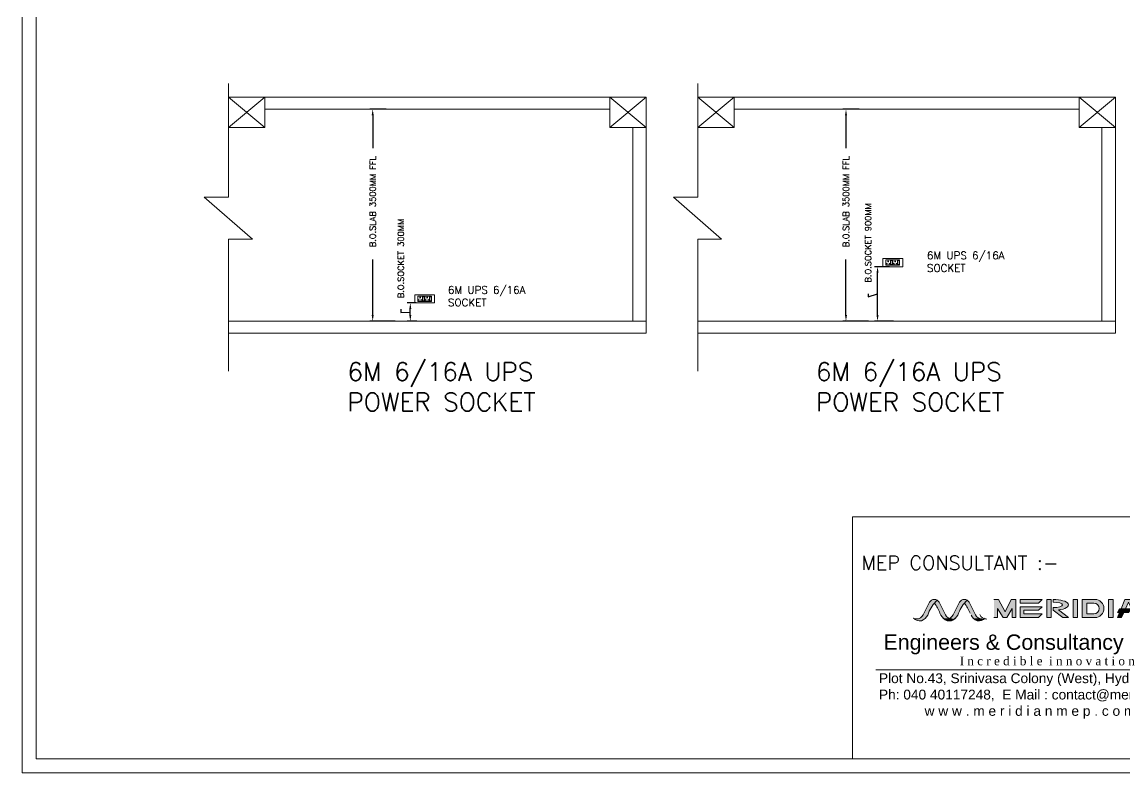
# Model space of a CAD drawing. Extents: x 3505867 to 4040009, y -660366 to -590408.
# Drawn here: x 3605907 to 3624138, y -660366 to -647961 of the extents above; entities that cross this region are included whole.
import ezdxf

# ---------------------------------------------------------------- set-up
doc = ezdxf.new("R2010")
doc.units = 0
doc.header["$LTSCALE"] = 6
doc.header["$MEASUREMENT"] = 0
doc.linetypes.add('Hidden 2mm', pattern=[3, 2, -0.9999999999999999])
doc.layers.get('0').update_dxf_attribs({"linetype": 'CONTINUOUS', "lineweight": 0})
doc.layers.get('Defpoints').update_dxf_attribs({"linetype": 'CONTINUOUS', "lineweight": 0})
for name, color, linetype, lineweight in [('AHU-N Ducting', 30, 'CONTINUOUS', 0), ('DIM', 7, 'CONTINUOUS', 0), ('ELE. 2N0S OF 6-16 UPS SOCKETS', 191, 'CONTINUOUS', 0), ('FURNITURE WALL', 8, 'CONTINUOUS', 0), ('MEP_HVAC_RA_DUCT', 1, 'CONTINUOUS', 0), ('TEXT', 5, 'CONTINUOUS', 0)]:
    doc.layers.add(name, color=color, linetype=linetype, lineweight=lineweight)
doc.styles.add('ARIAL', font='arial.ttf')
doc.styles.add('Century', font='GOTHIC.TTF')
doc.styles.add('IRFAN', font='romans.shx')
doc.styles.get("Standard").update_dxf_attribs({"font": 'SIMPLEX'})
doc.dimstyles.new('AR-BRICK WORK', dxfattribs={"dimscale": 100, "dimtxt": 1, "dimasz": 1, "dimexe": 0.5, "dimexo": 0, "dimgap": 0.25, "dimtad": 0, "dimdec": 0, "dimzin": 1, "dimdsep": 46, "dimtxsty": 'Century', "dimblk": 'OBLIQUE', "dimcen": 0, "dimdle": 1, "dimclrd": 8, "dimclre": 8, "dimclrt": 4, "dimadec": 0, "dimazin": 0, "dimtfac": 1, "dimtdec": 0, "dimtofl": 0, "dimtmove": 1, "dimatfit": 3, "dimldrblk": 'ARCHTICK', "dimfxl": 1, "dimtolj": 1, "dimtzin": 1, "dimarcsym": 2})

# ---------------------------------------------------------------- blocks, each defined once
blk = doc.blocks.new('5Y3AQY')
at = {"layer": 'ELE. 2N0S OF 6-16 UPS SOCKETS', "color": 72, "lineweight": 0}
for p, q in [((-311.5148131554015, -26.47821136575658), (-277.706117503345, -26.47821136575658)), ((-311.5148131554015, -123.5216896266211), (-311.5148131554015, -26.47821136575658)), ((-311.5148131554015, -123.5216896266211), (-311.5148131554015, -26.47821136575658)), ((-311.5148131554015, -123.5216896266211), (-277.706117503345, -123.5216896266211)), ((-277.706117503345, -123.5216896266211), (-311.5148131554015, -123.5216896266211)), ((-308.6974218511023, -37.04342875699513), (-280.5235088076442, -37.04342875699513)), ((-308.6974218511023, -112.9564722352661), (-308.6974218511023, -37.04342875699513)), ((-308.6974218511023, -40.42429832229391), (-280.5235088076442, -40.42429832229391)), ((-280.5235088076442, -112.9564722352661), (-308.6974218511023, -112.9564722352661)), ((-280.5235088076442, -37.04342875699513), (-280.5235088076442, -112.9564722352661)), ((-277.706117503345, -26.47821136575658), (-277.706117503345, -123.5216896266211)), ((-272.0713348947465, -26.47821136575658), (-272.0713348947465, -123.5216896266211)), ((-187.0565235340036, -26.47821136575658), (-272.0713348947465, -26.47821136575658)), ((-272.0713348947465, -123.5216896266211), (-187.0565235340036, -123.5216896266211)), ((-187.0565235340036, -123.5216896266211), (-187.0565235340036, -26.47821136575658)), ((-181.4217409249395, -26.47821136575658), (-147.613045272883, -26.47821136575658)), ((-181.4217409249395, -123.5216896266211), (-181.4217409249395, -26.47821136575658)), ((-181.4217409249395, -123.5216896266211), (-181.4217409249395, -26.47821136575658)), ((-181.4217409249395, -123.5216896266211), (-147.613045272883, -123.5216896266211)), ((-147.613045272883, -123.5216896266211), (-181.4217409249395, -123.5216896266211)), ((-178.6043496206403, -37.04342875699513), (-150.4304365771823, -37.04342875699513)), ((-178.6043496206403, -112.9564722352661), (-178.6043496206403, -37.04342875699513)), ((-178.6043496206403, -40.42429832229391), (-150.4304365771823, -40.42429832229391)), ((-150.4304365771823, -112.9564722352661), (-178.6043496206403, -112.9564722352661)), ((-150.4304365771823, -37.04342875699513), (-150.4304365771823, -112.9564722352661)), ((-147.613045272883, -26.47821136575658), (-147.613045272883, -123.5216896266211)), ((-56.963451303076, -26.47821136575658), (-141.9782626642846, -26.47821136575658)), ((-141.9782626642846, -26.47821136575658), (-141.9782626642846, -123.5216896266211)), ((-141.9782626642846, -123.5216896266211), (-56.963451303076, -123.5216896266211)), ((-56.963451303076, -123.5216896266211), (-56.963451303076, -26.47821136575658))]:
    blk.add_line(p, q, dxfattribs=at)
blk.add_lwpolyline([(-368.4782626642846, 4.950386937707663e-05), (-1.794658601284027e-06, 4.950386937707663e-05), (-1.794658601284027e-06, -149.999950496247), (-368.4782626642846, -149.999950496247)], close=True, dxfattribs=at)
for centre, radius, start, end in [((-253.7910333280452, -56.05690794810653), 5.702069884257259, 87.48996629468185, 354.7310871131253), ((-249.2964395391755, -52.13456946169026), 4.600757324913441, 284.9048633383454, 157.3161900691182), ((-229.5639292141423, -98.95577360759489), 6.616767067352899, 127.1583653105455, 52.84163468945445), ((-229.5639292141423, -92.33763240673579), 4.216839631111756, 341.4031195226902, 198.5968804773098), ((-209.8314188895747, -52.13456946169026), 4.600757324913441, 22.68380993088185, 255.0951366616546), ((-205.3368251002394, -56.05690794810653), 5.702069884257259, 185.2689128868746, 92.51003370531816), ((-123.6979610975832, -56.05690794810653), 5.702069884257259, 87.48996629468185, 354.7310871131253), ((-119.2033673087135, -52.13456946169026), 4.600757324913441, 284.9048633383454, 157.3161900691182), ((-99.47085698368028, -98.95577360759489), 6.616767067352899, 127.1583653105455, 52.84163468945445), ((-99.47085698368028, -92.33763240673579), 4.216839631111756, 341.4031195226902, 198.5968804773098), ((-79.73834665864706, -52.13456946169026), 4.600757324913441, 22.68380993088185, 255.0951366616546), ((-75.24375286977738, -56.05690794810653), 5.702069884257259, 185.2689128868746, 92.51003370531816)]:
    blk.add_arc(centre, radius, start, end, dxfattribs=at)
blk = doc.blocks.new('*D225')
at = {"layer": 'Defpoints', "color": 0, "linetype": 'ByBlock', "transparency": 16777216}
for p in [(3620048.083505576, -652002.4335506699), (3620243.026116484, -652002.4335506699), (3620314.041397918, -652902.5407879247)]:
    blk.add_point(p, dxfattribs=at)
at = {"layer": 'DIM', "color": 8, "lineweight": -2, "ltscale": 10, "transparency": 16777216}
for p, q in [((3620243.026116484, -652002.4335506699), (3619998.083505576, -652002.4335506699)), ((3620048.083505576, -652802.5407879247), (3620048.083505576, -652102.4335506699)), ((3619891.564734675, -652450.1968048596), (3619891.564734675, -652500.1968048596)), ((3619891.564734675, -652500.1968048596), (3620048.083505576, -652452.4871692973)), ((3620314.041397918, -652902.5407879247), (3619998.083505576, -652902.5407879247))]:
    blk.add_line(p, q, dxfattribs=at)
at = {"layer": 'DIM', "color": 8, "linetype": 'ByBlock', "transparency": 16777216}
for points in [[(3620064.750172242, -652102.4335506699), (3620031.416838909, -652102.4335506699), (3620048.083505576, -652002.4335506699)], [(3620031.416838909, -652802.5407879247), (3620064.750172242, -652802.5407879247), (3620048.083505576, -652902.5407879247)]]:
    blk.add_solid(points, dxfattribs=at)
at = {"layer": 'DIM', "color": 7, "linetype": 'ByBlock', "lineweight": 50, "transparency": 16777216, "insert": (3619891.564734675, -651644.2444239071), "char_height": 100, "attachment_point": 5, "rotation": 90}
blk.add_mtext('\\A1;\\A1;{\\Fromans.shx|c228; B.O.SOCKET 900MM }', dxfattribs=at)
blk = doc.blocks.new('_ArchTick')
at = {"color": 0, "linetype": 'ByBlock', "const_width": 0.15}
blk.add_lwpolyline([(-0.5, -0.5), (0.5, 0.5)], dxfattribs=at)
blk = doc.blocks.new('*D226')
at = {"layer": 'Defpoints', "color": 0, "linetype": 'ByBlock', "transparency": 16777216}
for p in [(3619526.463512082, -649402.5407879247), (3619746.374905442, -649402.5407879247), (3619899.922961853, -652902.5407879247)]:
    blk.add_point(p, dxfattribs=at)
at = {"layer": 'DIM', "color": 8, "lineweight": -2, "ltscale": 10, "transparency": 16777216}
for p, q in [((3619746.374905442, -649402.5407879247), (3619476.463512082, -649402.5407879247)), ((3619526.463512082, -649502.5407879247), (3619526.463512082, -650042.483146972)), ((3619526.463512082, -652802.5407879247), (3619526.463512082, -651882.9593374478)), ((3619899.922961853, -652902.5407879247), (3619476.463512082, -652902.5407879247))]:
    blk.add_line(p, q, dxfattribs=at)
at = {"layer": 'DIM', "color": 8, "linetype": 'ByBlock', "transparency": 16777216}
for points in [[(3619543.130178748, -649502.5407879247), (3619509.796845415, -649502.5407879247), (3619526.463512082, -649402.5407879247)], [(3619509.796845415, -652802.5407879247), (3619543.130178748, -652802.5407879247), (3619526.463512082, -652902.5407879247)]]:
    blk.add_solid(points, dxfattribs=at)
at = {"layer": 'DIM', "color": 7, "linetype": 'ByBlock', "lineweight": 50, "transparency": 16777216, "insert": (3619526.463512082, -650962.7212422098), "char_height": 100, "attachment_point": 5, "rotation": 90}
blk.add_mtext('\\A1;\\A1; B.O.SLAB 3500MM FFL', dxfattribs=at)
blk = doc.blocks.new('6MODULE-UPS')
at = {"layer": 'ELE. 2N0S OF 6-16 UPS SOCKETS', "color": 223, "lineweight": 0}
for p, q in [((-5.704992610775079, 91.87557897313167), (-5.704992610775079, 19.69455388761514)), ((-5.704992610775079, 91.87557897313167), (-5.704992610775079, 19.69455388761514)), ((19.44194516093698, 91.87557897313167), (-5.704992610775079, 91.87557897313167)), ((-5.704992610775079, 91.87557897313167), (19.44194516093698, 91.87557897313167)), ((-5.704992610775079, 19.69455388761514), (19.44194516093698, 19.69455388761514)), ((-3.609414463126527, 84.01716091947607), (-3.609414463126527, 27.55297194127075)), ((17.34636701335901, 84.01716091947607), (-3.609414463126527, 84.01716091947607)), ((-3.609414463126527, 30.06766571844901), (17.34636701335901, 30.06766571844901)), ((-3.609414463126527, 27.55297194127075), (17.34636701335901, 27.55297194127075)), ((17.34636701335901, 27.55297194127075), (17.34636701335901, 84.01716091947607)), ((19.44194516093698, 19.69455388761514), (19.44194516093698, 91.87557897313167)), ((23.63310145623409, 91.87557897313167), (86.86719344731458, 91.87557897313167)), ((23.63310145623409, 19.69455388761514), (23.63310145623409, 91.87557897313167)), ((86.86719344731458, 19.69455388761514), (23.63310145623409, 19.69455388761514)), ((86.86719344731458, 91.87557897313167), (86.86719344731458, 19.69455388761514)), ((91.05834974261168, 91.87557897313167), (91.05834974261168, 19.69455388761514)), ((91.05834974261168, 91.87557897313167), (91.05834974261168, 19.69455388761514)), ((116.2052875143237, 91.87557897313167), (91.05834974261168, 91.87557897313167)), ((91.05834974261168, 91.87557897313167), (116.2052875143237, 91.87557897313167)), ((91.05834974261168, 19.69455388761514), (116.2052875143237, 19.69455388761514)), ((93.15392789026023, 84.01716091947607), (93.15392789026023, 27.55297194127075)), ((114.1097093667458, 84.01716091947607), (93.15392789026023, 84.01716091947607)), ((93.15392789026023, 30.06766571844901), (114.1097093667458, 30.06766571844901)), ((93.15392789026023, 27.55297194127075), (114.1097093667458, 27.55297194127075)), ((114.1097093667458, 27.55297194127075), (114.1097093667458, 84.01716091947607)), ((116.2052875143237, 19.69455388761514), (116.2052875143237, 91.87557897313167)), ((120.3964438096208, 19.69455388761514), (120.3964438096208, 91.87557897313167)), ((120.3964438096208, 91.87557897313167), (183.6305358008073, 91.87557897313167)), ((183.6305358008073, 19.69455388761514), (120.3964438096208, 19.69455388761514)), ((183.6305358008073, 91.87557897313167), (183.6305358008073, 19.69455388761514))]:
    blk.add_line(p, q, dxfattribs=at)
blk.add_lwpolyline([(-48.07445681007374, 0), (225.9999999999999, 0), (225.9999999999999, 111.570132860738), (-48.07445681007374, 111.570132860738)], close=True, dxfattribs=at)
for centre, radius, start, end in [((37.23000595312307, 41.69521460455314), 4.241204630450178, 5.268912887042561, 272.5100337051888), ((40.57308879435281, 38.77777576422159), 3.422047373335929, 202.6838099297566, 75.09513666306366), ((55.25014745180962, 73.60342887925914), 4.921557205418713, 307.1583653110259, 232.8416346889742), ((55.25014745180962, 68.68084959206003), 3.136489052635769, 161.4031195229886, 18.59688047701136), ((69.92720610912527, 38.77777576422159), 3.422047373335929, 104.9048633369364, 337.3161900702435), ((73.27028895053148, 41.69521460455314), 4.241204630450178, 267.4899662948114, 174.7310871129575), ((133.9933483065098, 41.69521460455314), 4.241204630450178, 5.268912887042561, 272.5100337051888), ((137.3364311477396, 38.77777576422159), 3.422047373335929, 202.6838099297566, 75.09513666306366), ((152.0134898051964, 73.60342887925914), 4.921557205418713, 307.1583653110257, 232.8416346889744), ((152.0134898051964, 68.68084959206003), 3.136489052635769, 161.4031195229886, 18.59688047701126), ((166.6905484626885, 38.77777576422159), 3.422047373335929, 104.9048633369359, 337.3161900702436), ((170.0336313039182, 41.69521460455314), 4.241204630450178, 267.4899662948116, 174.7310871129575)]:
    blk.add_arc(centre, radius, start, end, dxfattribs=at)
blk = doc.blocks.new('*D229')
at = {"layer": 'Defpoints', "color": 0, "linetype": 'ByBlock', "transparency": 16777216}
for p in [(3612324.463803515, -652602.0175882659), (3612422.492831767, -652602.0175882659), (3612432.442749687, -652902.1248697442)]:
    blk.add_point(p, dxfattribs=at)
at = {"layer": 'DIM', "color": 8, "lineweight": -2, "ltscale": 10, "transparency": 16777216}
for p, q in [((3612422.492831767, -652602.0175882659), (3612274.463803515, -652602.0175882659)), ((3612167.945032615, -652707.2132239132), (3612167.945032615, -652757.2132239132)), ((3612167.945032615, -652757.2132239132), (3612324.463803515, -652752.071229005)), ((3612324.463803515, -652802.1248697442), (3612324.463803515, -652702.0175882659)), ((3612432.442749687, -652902.1248697442), (3612274.463803515, -652902.1248697442))]:
    blk.add_line(p, q, dxfattribs=at)
at = {"layer": 'DIM', "color": 8, "linetype": 'ByBlock', "transparency": 16777216}
for points in [[(3612341.130470182, -652702.0175882659), (3612307.797136849, -652702.0175882659), (3612324.463803515, -652602.0175882659)], [(3612307.797136849, -652802.1248697442), (3612341.130470182, -652802.1248697442), (3612324.463803515, -652902.1248697442)]]:
    blk.add_solid(points, dxfattribs=at)
at = {"layer": 'DIM', "color": 7, "linetype": 'ByBlock', "lineweight": 50, "transparency": 16777216, "insert": (3612167.945032615, -651901.2608429608), "char_height": 100, "attachment_point": 5, "rotation": 90}
blk.add_mtext('\\A1;\\A1;{\\Fromans.shx|c228; B.O.SOCKET 300MM }', dxfattribs=at)
blk = doc.blocks.new('*D230')
at = {"layer": 'Defpoints', "color": 0, "linetype": 'ByBlock', "transparency": 16777216}
for p in [(3611702.90259131, -649402.1248697442), (3611922.813984671, -649402.1248697442), (3612076.362041082, -652902.1248697442)]:
    blk.add_point(p, dxfattribs=at)
at = {"layer": 'DIM', "color": 8, "lineweight": -2, "ltscale": 10, "transparency": 16777216}
for p, q in [((3611922.813984671, -649402.1248697442), (3611652.90259131, -649402.1248697442)), ((3611702.90259131, -649502.1248697442), (3611702.90259131, -650042.0672287913)), ((3611702.90259131, -652802.1248697442), (3611702.90259131, -651882.543419267)), ((3612076.362041082, -652902.1248697442), (3611652.90259131, -652902.1248697442))]:
    blk.add_line(p, q, dxfattribs=at)
at = {"layer": 'DIM', "color": 8, "linetype": 'ByBlock', "transparency": 16777216}
for points in [[(3611719.569257977, -649502.1248697442), (3611686.235924644, -649502.1248697442), (3611702.90259131, -649402.1248697442)], [(3611686.235924644, -652802.1248697442), (3611719.569257977, -652802.1248697442), (3611702.90259131, -652902.1248697442)]]:
    blk.add_solid(points, dxfattribs=at)
at = {"layer": 'DIM', "color": 7, "linetype": 'ByBlock', "lineweight": 50, "transparency": 16777216, "insert": (3611702.90259131, -650962.3053240293), "char_height": 100, "attachment_point": 5, "rotation": 90}
blk.add_mtext('\\A1;\\A1; B.O.SLAB 3500MM FFL', dxfattribs=at)
blk = doc.blocks.new('MECS')
at = {"layer": 'AHU-N Ducting', "lineweight": 0}
for color, points in [(160, [(0.5134121462452396, 0.9090535810691411, -0.255341921221145), (0.5145768996701445, 0.912287291370199, -0.0468472647748238), (0.5216573496010881, 0.9294547023055619, -0.02665404777678521), (0.5336342063745126, 0.9523017867876555, -0.06718534236502927), (0.5556565003610188, 0.9834757225398514, -0.02764109542235114), (0.5738745622465666, 1.003062886091293), (0.5766256133007953, 1.006020680794153, 0.1721363590096937), (0.5505140324168423, 1.011612092831704, 0.2473140975325933), (0.5199152673609156, 0.990002997602848), (0.4721895616269332, 0.8959762340672447, -0.01800133279279188), (0.4702329186293511, 0.8924425501871536, -0.03191826124391834), (0.4661593275680615, 0.8865579408482758, -0.10706332640321), (0.4578792062891825, 0.878103115775042, -0.06872213656596317), (0.4448145115283366, 0.8700396566532579, -0.1100815216467871), (0.4328884929311516, 0.8662964673627914, -0.04816773781383378), (0.4221518354338086, 0.8652597410154012, -0.2553419212163173), (0.4220358712937212, 0.8652596211915509, -0.1055217205861158), (0.4103804133107057, 0.8664834367568037, -0.05287384099968509), (0.3991274403419439, 0.8701487347559893, 0.05054860804395004), (0.4093426809361326, 0.8618595423592463, 0.158790178535047), (0.4483361824497781, 0.8512470793146013, 0.02557253404730241), (0.4549705379184891, 0.8519151542827459, 0.05690113489079723), (0.4703863626932994, 0.8580222609840502, 0.07612807459237678), (0.4928284065502248, 0.8754018488679505, 0.05635508372328296), (0.5070302214118503, 0.8948318576810209)]), (150, [(0.5738745622465666, 1.003062886091293), (0.5556565003610187, 0.9834757225398514, -0.08871706839118897), (0.5985678696283647, 0.909053581069051), (0.606061486380822, 0.89483185768066, 0.0908047400681244), (0.6258840872999482, 0.8691652436534564, 0.09462166198595127), (0.6465687088664405, 0.8652597410154012, 0.09762620718751959), (0.6678649370783271, 0.8694578930597028, -0.1798615287096714), (0.6391234390957357, 0.8959762340672447), (0.5913977333575124, 0.9900029976114196, 0.1368225701357831), (0.5768519750966852, 1.005880687949675, 0.004232813224522215)]), (160, [(0.7385117872205167, 0.909053581069051, -0.2553419212210821), (0.7396765406437975, 0.912287291370199, -0.0468472648161624), (0.7467569905745608, 0.9294547023055619, -0.02665404768152423), (0.7587338473479852, 0.9523017867876555, -0.0671853423456069), (0.7807561413347619, 0.9834757225398514, -0.02764109536567236), (0.7989742032197685, 1.003062886091293), (0.8017252542742679, 1.006020680794153, 0.1721363590409371), (0.7756136733902246, 1.011612092831704, 0.2473140974765815), (0.745014908334659, 0.990002997602848), (0.6972892026003155, 0.8959762340672447, -0.01800133322273754), (0.6953325596030944, 0.8924425501871536, -0.03191826041983521), (0.6912589685412633, 0.8865579408482758, -0.1070633264490691), (0.6829788472626551, 0.878103115775042, -0.06872213649297712), (0.6699141525020799, 0.8700396566532579, -0.1100815216296455), (0.6579881339048046, 0.8662964673627914, -0.04816773779806655), (0.6472514764075519, 0.8652597410154012, -0.255341921221943), (0.6471355122674645, 0.8652596211915509, -0.1055217205828826), (0.6354800542840878, 0.8664834367568037, -0.05287384108009963), (0.6242270813156874, 0.8701487347559893, 0.05054860803605635), (0.6344423219093345, 0.8618595423592463, 0.1587901785338139), (0.6734358234232507, 0.8512470793146013, 0.02557253404856175), (0.6800701788916007, 0.8519151542827459, 0.05690113471568389), (0.6954860036670426, 0.8580222609840502, 0.07612807450990046), (0.717928047523968, 0.8754018488679504, 0.05635508364208738), (0.7321298623846912, 0.8948318576810209)]), (150, [(0.7989742032197685, 1.003062886091293), (0.7807561413347619, 0.9834757225398514, -0.08282162458354263), (0.824217065318585, 0.9090771159288699), (0.8311611273545652, 0.89483185768066, 0.09080474013753037), (0.8509837282734207, 0.8691652436534564, 0.09462166197701749), (0.8716683498401837, 0.8652597410154012, 0.09762620721909913), (0.892964578051529, 0.8694578930597028, -0.1798615287170609), (0.8642230800689376, 0.8959762340672447), (0.8164973743309851, 0.9900029976114196, 0.1368225702393716), (0.8019516160670902, 1.005880687950846, 0.00423281322532398)]), (1, [(1.030236444528139, 0.9438043992806316), (1.071119814834754, 0.8756654487700585), (1.098384609470751, 0.8756654487700585), (1.139267979777095, 0.9438043992806316), (1.139267979777095, 0.8756654487700585), (1.166523559981414, 0.8756654487700585), (1.166523559981414, 1.011943349791295), (1.132454084726353, 1.011943349791295), (1.085966086906956, 0.9199812081284943), (1.037050339579422, 1.011943349791295), (1.002980864324091, 1.011943349791295), (1.002980864324091, 0.8756654487700585), (1.030236444528139, 0.8756654487700585)]), (251, [(1.200593035236746, 1.011943349791295), (1.200593035236746, 0.9846877695869755), (1.336870936257982, 0.9846877695869755), (1.364126516462392, 1.011943349791295)]), (251, [(1.398195991717182, 0.8756654487700585), (1.432265466973055, 0.8756654487700585), (1.432265466973055, 1.011943349791295), (1.398195991717182, 1.011943349791295)]), (251, [(1.629868423453673, 1.011943349791295), (1.59579894819807, 1.011943349791295), (1.59579894819807, 0.8756654487700585), (1.629868423453673, 0.8756654487700585)]), (251, [(1.895610330445043, 1.011943349791295), (1.861540855189982, 1.011943349791295), (1.861540855189982, 0.8756654487700585), (1.895610330445043, 0.8756654487700585)]), (251, [(2.011446546313153, 0.99036134481426), (2.063858128663246, 0.8756654487700585), (2.093213286926021, 0.8756654487700585), (2.038702126517292, 1.011943349791295), (1.984190966108743, 1.011943349791295), (1.955601567173546, 0.9404698524534832), (1.988648066588688, 0.9404698524534832)]), (251, [(2.161352237436324, 0.9589543396937112), (2.243118978049192, 0.8756654487700585), (2.290816243406638, 0.8756654487700585), (2.290816243406638, 1.011943349791295), (2.256746768151036, 1.011943349791295), (2.256746768151036, 0.9240548263224531), (2.168166132487245, 1.011943349791295), (2.127282762180992, 1.011943349791295), (2.127282762180992, 0.8756654487700585), (2.161352237436324, 0.8756654487700585)]), (251, [(1.200593035236746, 0.9574321893827462), (1.200593035236746, 0.8756654487700585), (1.336870936257982, 0.8756654487700585), (1.364126516462392, 0.9029210289742877), (1.227848615441156, 0.9029210289742877), (1.227848615441156, 0.930176609178517), (1.336870936257982, 0.930176609178517), (1.364126516462392, 0.9574321893827462)]), (251, [(2.011446546313153, 0.9132142722493442), (2.027431130986065, 0.9404698524534832), (1.94330759580249, 0.9404698524534832), (1.929679805700646, 0.9132142722493442)]), (251, [(1.976193322036766, 0.9132142722493442), (1.944699335091728, 0.9132142722493442), (1.929679805700646, 0.8756654487700585), (1.95903496396306, 0.8756654487699682)]), (160, [(0.6891611652876872, 0.8652597410154012, -0.0976262072296882), (0.6678649370783271, 0.869457893059793, -0.09762620719819004), (0.6465687088664405, 0.8652597410154012, -0.09462166198179703), (0.6258840872999482, 0.8691652436534564, 0.08724935658191231), (0.6523345167657667, 0.8526558393570214, 0.2544598487685659), (0.7121855603806347, 0.8701487347559893, -0.1060441435256532)]), (150, [(0.9142608062611598, 0.8652597410154012, -0.09762620721833866), (0.892964578051529, 0.8694578930597028, -0.09762620723901456), (0.8716683498401837, 0.8652597410154012, -0.0946216619631427), (0.85098372827315, 0.8691652436534564, 0.08724935651290638), (0.8774341577386077, 0.8526558393570214, 0.2544598487684722), (0.9372852013538366, 0.8701487347559893, -0.1060441435228971)])]:
    blk.add_hatch(color=color, dxfattribs=at).paths.add_polyline_path(points)
h = blk.add_hatch(color=251, dxfattribs=at)
edge = h.paths.add_edge_path()
edge.add_ellipse((1.445893257074899, 0.9710599794848609), major_axis=(-0.1158362158680351, 0), ratio=0.3529411764705883, start_angle=110.1798157566864, end_angle=270)
edge.add_line((1.445893257074899, 1.011943349791295), (1.445893257074899, 0.9915016646380779))
edge.add_ellipse((1.445893257074899, 0.9710599794848609), major_axis=(-0.07012065025681041, 0), ratio=0.2915216142222994, start_angle=90, end_angle=270, ccw=False)
edge.add_line((1.445893257074899, 0.9506182943317341), (1.445893257074899, 0.930176609178517))
edge.add_line((1.445893257074899, 0.930176609178517), (1.518865497210324, 0.8756654487699682))
edge.add_line((1.518865497210324, 0.8756654487700585), (1.561729472942829, 0.8756654487700585))
edge.add_line((1.561729472943099, 0.8756654487700585), (1.485852994268342, 0.9326862509446157))
h = blk.add_hatch(color=251, dxfattribs=at)
h.paths.add_polyline_path([(1.663937898709004, 0.8756654487700585), (1.759332429423987, 0.8756654487700586, 1.000000000016551), (1.759332429423987, 1.011943349791295), (1.663937898709004, 1.011943349791295)])
h.paths.add_polyline_path([(1.698007373964065, 0.9846877695869755), (1.751107687934599, 0.9846877695869753, -0.9999999999691073), (1.751107687934599, 0.9029210289742877), (1.698007373964065, 0.9029210289742877)], flags=16)
at = {"layer": 'AHU-N Ducting', "color": 1, "lineweight": 0}
for p, q in [((1.002980864324091, 1.011943349791205, -0.004746985392664118), (1.037050339579422, 1.011943349791205, -0.004746985392664118)), ((1.037050339579422, 1.011943349791205, -0.004746985392664118), (1.085966086906956, 0.919981208128404, -0.004746985392664118)), ((1.132454084726353, 1.011943349791205, -0.004746985392664118), (1.085966086906956, 0.919981208128404, -0.004746985392664118)), ((1.166523559981414, 1.011943349791205, -0.004746985392664118), (1.132454084726353, 1.011943349791205, -0.004746985392664118)), ((1.134267582426063, 1.011943349791205, -0.004746985392664118), (1.161523162629841, 1.011943349791205, -0.004746985392664118)), ((1.166523559981414, 0.8756654487700585, -0.004746985392664118), (1.166523559981414, 1.011943349791205, -0.004746985392664118)), ((1.030236444528139, 0.9438043992806316, -0.004746985392664118), (1.071119814834754, 0.8756654487700585, -0.004746985392664118)), ((1.030236444528139, 0.8756654487700585, -0.004746985392664118), (1.030236444528139, 0.9438043992806316, -0.004746985392664118)), ((1.030236444528139, 0.8756654487700585, -0.004746985392664118), (1.030236444528139, 0.9438043992806316, -0.004746985392664118)), ((1.139267979777095, 0.9438043992806316, -0.004746985392664118), (1.098384609470751, 0.8756654487700585, -0.004746985392664118)), ((1.139267979777095, 0.8756654487700585, -0.004746985392664118), (1.139267979777095, 0.9438043992806316, -0.004746985392664118)), ((1.139267979777095, 0.8756654487700585, -0.004746985392664118), (1.139267979777095, 0.9438043992806316, -0.004746985392664118)), ((1.030236444528139, 0.8756654487700585, -0.004746985392664118), (1.002980864324091, 0.8756654487700585, -0.004746985392664118)), ((1.071119814834754, 0.8756654487700585, -0.004746985392664118), (1.098384609470751, 0.8756654487700585, -0.004746985392664118)), ((1.139267979777095, 0.8756654487700585, -0.004746985392664118), (1.166523559981414, 0.8756654487700585, -0.004746985392664118))]:
    blk.add_line(p, q, dxfattribs=at)
at = {"layer": 'AHU-N Ducting', "color": 251, "lineweight": 0}
for p, q in [((1.200593035236746, 1.011943349791205, -0.004746985392664118), (1.364126516462392, 1.011943349791205, -0.004746985392664118)), ((1.200593035236746, 0.9846877695869755, -0.004746985392664118), (1.200593035236746, 1.011943349791205, -0.004746985392664118)), ((1.336870936257982, 0.9846877695869755, -0.004746985392664118), (1.364126516462392, 1.011943349791205, -0.004746985392664118)), ((1.398195991717182, 1.011943349791205, -0.004746985392664118), (1.432265466973055, 1.011943349791205, -0.004746985392664118)), ((1.398195991717182, 1.011943349791205, -0.004746985392664118), (1.398195991717182, 0.8756654487700585, -0.004746985392664118)), ((1.432265466973055, 1.011943349791205, -0.004746985392664118), (1.432265466973055, 0.8756654487700585, -0.004746985392664118)), ((1.445893257074899, 1.011943349791205, -0.004746985392664118), (1.445893257074899, 0.9915016646380779, -0.004746985392664118)), ((1.59579894819807, 1.011943349791205, -0.004746985392664118), (1.629868423453673, 1.011943349791205, -0.004746985392664118)), ((1.59579894819807, 0.8756654487700585, -0.004746985392664118), (1.59579894819807, 1.011943349791205, -0.004746985392664118)), ((1.629868423453673, 1.011943349791205, -0.004746985392664118), (1.629868423453673, 0.8756654487700585, -0.004746985392664118)), ((1.663937898709004, 1.011943349791205, -0.004746985392664118), (1.759332429423987, 1.011943349791205, -0.004746985392664118)), ((1.663937898709004, 1.011943349791205, -0.004746985392664118), (1.663937898709004, 0.8756654487700585, -0.004746985392664118)), ((1.861540855189982, 1.011943349791205, -0.004746985392664118), (1.895610330445043, 1.011943349791205, -0.004746985392664118)), ((1.861540855189982, 0.8756654487700585, -0.004746985392664118), (1.861540855189982, 1.011943349791205, -0.004746985392664118)), ((1.895610330445043, 1.011943349791205, -0.004746985392664118), (1.895610330445043, 0.8756654487700585, -0.004746985392664118)), ((1.955601567173546, 0.9404698524534832, -0.004746985392664118), (1.984190966108743, 1.011943349791205, -0.004746985392664118)), ((1.984190966108743, 1.011943349791205, -0.004746985392664118), (2.038702126517292, 1.011943349791205, -0.004746985392664118)), ((2.093213286926021, 0.8756654487700585, -0.004746985392664118), (2.038702126517292, 1.011943349791205, -0.004746985392664118)), ((2.127282762180992, 1.011943349791205, -0.004746985392664118), (2.168166132487245, 1.011943349791205, -0.004746985392664118)), ((2.127282762180992, 0.8756654487700585, -0.004746985392664118), (2.127282762180992, 1.011943349791205, -0.004746985392664118)), ((2.168166132487245, 1.011943349791205, -0.004746985392664118), (2.256746768151036, 0.9240548263223628, -0.004746985392664118)), ((2.256746768151036, 0.9240548263223628, -0.004746985392664118), (2.256746768151036, 1.011943349791205, -0.004746985392664118)), ((1.200593035236746, 0.9846877695869755, -0.004746985392664118), (1.336870936257982, 0.9846877695869755, -0.004746985392664118)), ((1.200593035236746, 0.9574321893827462, -0.004746985392664118), (1.364126516462392, 0.9574321893827462, -0.004746985392664118)), ((1.200593035236746, 0.8756654487700585, -0.004746985392664118), (1.200593035236746, 0.9574321893827462, -0.004746985392664118)), ((1.227848615441156, 0.930176609178517, -0.004746985392664118), (1.336870936257982, 0.930176609178517, -0.004746985392664118)), ((1.227848615441156, 0.9029210289742877, -0.004746985392664118), (1.227848615441156, 0.930176609178517, -0.004746985392664118)), ((1.336870936257982, 0.930176609178517, -0.004746985392664118), (1.364126516462392, 0.9574321893827462, -0.004746985392664118)), ((1.445893257074899, 0.930176609178517, -0.004746985392664118), (1.445893257074899, 0.9506182943317341, -0.004746985392664118)), ((1.445893257074899, 0.930176609178517, -0.004746985392664118), (1.518865497210324, 0.8756654487700585, -0.004746985392664118)), ((1.485852994268342, 0.9326862509445254, -0.004746985392664118), (1.561729472943099, 0.8756654487700585, -0.004746985392664118)), ((1.698007373964065, 0.9846877695869755, -0.004746985392664118), (1.751107687934599, 0.9846877695869755, -0.004746985392664118)), ((1.698007373964065, 0.9846877695869755, -0.004746985392664118), (1.698007373964065, 0.9029210289742877, -0.004746985392664118)), ((1.929679805700646, 0.913214272249254, -0.004746985392664118), (1.94330759580249, 0.9404698524534832, -0.004746985392664118)), ((2.011446546313153, 0.913214272249254, -0.004746985392664118), (1.929679805700646, 0.913214272249254, -0.004746985392664118)), ((1.929679805700646, 0.8756654487700585, -0.004746985392664118), (1.944699335091728, 0.913214272249254, -0.004746985392664118)), ((2.027431130986065, 0.9404698524534832, -0.004746985392664118), (1.94330759580249, 0.9404698524534832, -0.004746985392664118)), ((1.95903496396306, 0.8756654487700585, -0.004746985392664118), (1.976193322036766, 0.913214272249254, -0.004746985392664118)), ((1.988648066588688, 0.9404698524534832, -0.004746985392664118), (2.011446546313153, 0.9903613448141697, -0.004746985392664118)), ((2.063858128663246, 0.8756654487700585, -0.004746985392664118), (2.011446546313153, 0.9903613448141697, -0.004746985392664118)), ((2.027431130986065, 0.9404698524534832, -0.004746985392664118), (2.011446546313153, 0.913214272249254, -0.004746985392664118)), ((2.243118978049192, 0.8756654487700585, -0.004746985392664118), (2.161352237436324, 0.9589543396937112, -0.004746985392664118)), ((2.161352237436324, 0.8756654487700585, -0.004746985392664118), (2.161352237436324, 0.9589543396937112, -0.004746985392664118)), ((1.200593035236746, 0.8756654487700585, -0.004746985392664118), (1.336870936257982, 0.8756654487700585, -0.004746985392664118)), ((1.227848615441156, 0.9029210289742877, -0.004746985392664118), (1.364126516462392, 0.9029210289742877, -0.004746985392664118)), ((1.336870936257982, 0.8756654487700585, -0.004746985392664118), (1.364126516462392, 0.9029210289742877, -0.004746985392664118)), ((1.398195991717182, 0.8756654487700585, -0.004746985392664118), (1.432265466973055, 0.8756654487700585, -0.004746985392664118)), ((1.518865497210324, 0.8756654487700585, -0.004746985392664118), (1.561729472943099, 0.8756654487700585, -0.004746985392664118)), ((1.59579894819807, 0.8756654487700585, -0.004746985392664118), (1.629868423453673, 0.8756654487700585, -0.004746985392664118)), ((1.663937898709004, 0.8756654487700585, -0.004746985392664118), (1.759332429423987, 0.8756654487700585, -0.004746985392664118)), ((1.698007373964065, 0.9029210289742877, -0.004746985392664118), (1.751107687934599, 0.9029210289742877, -0.004746985392664118)), ((1.861540855189982, 0.8756654487700585, -0.004746985392664118), (1.895610330445043, 0.8756654487700585, -0.004746985392664118)), ((1.95903496396306, 0.8756654487700585, -0.004746985392664118), (1.929679805700646, 0.8756654487700585, -0.004746985392664118)), ((2.063858128663246, 0.8756654487700585, -0.004746985392664118), (2.093213286926021, 0.8756654487700585, -0.004746985392664118)), ((2.127282762180992, 0.8756654487700585, -0.004746985392664118), (2.161352237436324, 0.8756654487700585, -0.004746985392664118))]:
    blk.add_line(p, q, dxfattribs=at)
at = {"layer": 'AHU-N Ducting', "color": 160, "lineweight": 0}
for p, q in [((0.4721895616269332, 0.8959762340671544, -0.004746985392664118), (0.5199152673651564, 0.9900029976114196, -0.004746985392664118)), ((0.6972892026003155, 0.8959762340671544, -0.004746985392664118), (0.7450149083391703, 0.9900029976114196, -0.004746985392664118)), ((0.5070302214118503, 0.8948318576810209, -0.004746985392664118), (0.5134121462455102, 0.909053581069051, -0.004746985392664118)), ((0.7321298623846912, 0.8948318576810209, -0.004746985392664118), (0.7385117872186219, 0.909053581069051, -0.004746985392664118))]:
    blk.add_line(p, q, dxfattribs=at)
at = {"layer": 'AHU-N Ducting', "color": 150, "lineweight": 0}
for p, q in [((0.6391234390957357, 0.8959762340671544, -0.004746985392664118), (0.5913977333575124, 0.9900029976114196, -0.004746985392664118)), ((0.8642230800689376, 0.8959762340671544, -0.004746985392664118), (0.8164973743309851, 0.9900029976114196, -0.004746985392664118)), ((0.6060614863808219, 0.8948318576810209, -0.004746985392664118), (0.5985678696283647, 0.909053581069051, -0.004746985392664118))]:
    blk.add_line(p, q, dxfattribs=at)
at = {"layer": 'AHU-N Ducting', "color": 251, "lineweight": 0, "ltscale": 0.85}
blk.add_line((0.1165964656020151, 0.4833313661174543, -0.006142948281450891), (2.68551955399356, 0.4833313661174543, -0.006142948281450891), dxfattribs=at)
at = {"layer": 'AHU-N Ducting', "color": 160, "lineweight": 0}
for centre, radius, start, end in [((0.7417863587136924, 0.8286218616061071, -0.004746985392664118), 0.2421240227987888, 132.9373247437187, 160.5981108453346), ((0.5556565003610187, 0.9718616141967287, -0.004746985392664118), 0.04008173559447583, 90, 153.0887549731676), ((0.5556565003610187, 0.9718616141967287, -0.004746985392664118), 0.04008173559447583, 26.91124502665905, 90), ((0.9668859996868943, 0.8286218616061071, -0.004746985392664118), 0.2421240227987888, 132.9373247436885, 160.5981108453417), ((0.7807561413347619, 0.9718616141967287, -0.004746985392664118), 0.04008173559447583, 90, 153.0887549740909), ((0.7807561413347619, 0.9718616141967287, -0.004746985392664118), 0.04008173559447583, 26.9112450267741, 90), ((0.4451264544360147, 0.9163969157858594, -0.004746985392664118), 0.06522885516514892, 225.1547600332335, 282.2607170516237), ((0.4220358712937212, 0.9213740510237451, -0.004746985392664118), 0.05611442983226616, 245.9053689520779, 270.1184055559717), ((0.4221518354329064, 0.9213741708475954, -0.004746985392664118), 0.05611442983226616, 270, 333.0887549734891), ((0.4248646360879693, 0.9399832544318715, -0.004746985392664118), 0.0937541041238935, 291.3377566141106, 331.210451532663), ((0.6860544255190815, 0.9361233508373039, -0.004746985392664118), 0.09002142922125515, 207.3022954123794, 248.0018617736689), ((0.670226095409397, 0.9163969157858594, -0.004746985392664118), 0.06522885516514892, 225.1547600329532, 282.2607170509705), ((0.6471355122674645, 0.9213740510237451, -0.004746985392664118), 0.05611442983226616, 245.9053689516664, 270.1184055552347), ((0.6472514764061083, 0.9213741708475954, -0.004746985392664118), 0.05611442983226616, 270, 333.0887549734892), ((0.6661865462871954, 0.9163969157858594, -0.004746985392664118), 0.06522885516514892, 257.8079966377897, 314.8452399662061), ((0.6890452011507577, 0.9213740510237451, -0.004746985392664118), 0.05611442983226616, 245.9053689520779, 270.1184055559717), ((0.6499642770614419, 0.9399832544318715, -0.004746985392664118), 0.0937541041238935, 291.3377566141106, 331.2104515326365)]:
    blk.add_arc(centre, radius, start, end, dxfattribs=at)
at = {"layer": 'AHU-N Ducting', "color": 251, "lineweight": 0}
for centre, radius in [((1.759332429423987, 0.9438043992806316, -0.004746985392664118), 0.0681389505106089), ((1.751107687934599, 0.9438043992806316, -0.004746985392664118), 0.04088337030636534)]:
    blk.add_arc(centre, radius, 270, 90, dxfattribs=at)
at = {"layer": 'AHU-N Ducting', "color": 150, "lineweight": 0}
for centre, radius, start, end in [((0.3690451605166651, 0.8262944286522125, -0.004746985392664118), 0.2439871949649071, 19.82781570482793, 40.10717689340409), ((0.5794150909876963, 0.815966263139685, -0.004746985392664118), 0.2619115070846747, 20.82439840783155, 39.75939779118104), ((0.6464527447271652, 0.9213740510237451, -0.004746985392664118), 0.05611442983226616, 248.4970917656522, 270.1184055559715), ((0.6891611652900331, 0.9213741708475954, -0.004746985392664118), 0.05611442983226616, 206.9112450267169, 270), ((0.6891611652900331, 0.9213741708475954, -0.004746985392664118), 0.05611442983226616, 206.9112450267169, 270), ((0.6465687088664405, 0.9213741708475954, -0.004746985392664118), 0.05611442983226616, 270, 292.3036001438938), ((0.9111540664921931, 0.9361233508373039, -0.004746985392664118), 0.09002142922125515, 207.3022954123795, 248.0018617736689), ((0.8715523857009084, 0.9213740510237451, -0.004746985392664118), 0.05611442983226616, 248.4970917649847, 270.1184055553267), ((0.9142608062634155, 0.9213741708475954, -0.004746985392664118), 0.05611442983226616, 206.9112450265108, 270), ((0.8716683498392815, 0.9213741708475954, -0.004746985392664118), 0.05611442983226616, 270, 292.3036001446803), ((0.8912861872601268, 0.9163969157858594, -0.004746985392664118), 0.06522885516514892, 257.7392829491069, 314.8452399670468), ((0.9141448421242304, 0.9213740510237451, -0.004746985392664118), 0.05611442983226616, 245.9053689520778, 270.1184055558794), ((0.9496233245769173, 0.9248906590848106, -0.004746985392664118), 0.0599665343237634, 206.9112450265108, 270)]:
    blk.add_arc(centre, radius, start, end, dxfattribs=at)
at = {"layer": 'AHU-N Ducting', "color": 251, "lineweight": 0}
for major_axis, ratio, start_param in [((-0.1158362158680351, 0), 0.3529411764705883, 1.923000554194905), ((-0.07012065025681041, 0), 0.2915216142222994, 1.570796326794897)]:
    blk.add_ellipse((1.445893257074899, 0.9710599794848609, -0.004746985392664118), major_axis=major_axis, ratio=ratio, start_param=start_param, end_param=4.71238898038469, dxfattribs=at)
at = {"layer": 'AHU-N Ducting', "color": 251, "lineweight": 0, "attachment_point": 1, "style": 'ARIAL'}
for s, insert, char_height, width in [('{\\C1;Engineers & Consultancy Services \\P}', (0.1749155116136762, 0.7493232539108021, -0.01458950216844587), 0.11475, 24.25437425909253), ('{\\C252;Plot No.43, Srinivasa Colony (West), Hyderabad 500 038\\PPh: 040 40117248,  E Mail : contact@meridianmep.com\\P            w w w . m e r i d i a n m e p . c o m }', (0.14136276644183, 0.4583226879356062, -0.006142948281450891), 0.07344, 2.63264250269352)]:
    blk.add_mtext(s, dxfattribs=dict(at, insert=insert, char_height=char_height, width=width))
at = {"layer": 'AHU-N Ducting', "color": 251, "lineweight": 0, "ltscale": 0.85, "insert": (1.402428089641869, 0.5507002547054753, -0.005528653453305802), "char_height": 0.0651762882177883, "attachment_point": 5, "line_spacing_factor": 0.6, "style": 'ARIAL'}
blk.add_mtext('{\\FBatang|c0;\\C5;I n c r e d i b l e  i n n o v a t i o n\\P}', dxfattribs=at)

msp = doc.modelspace()

# ---------------------------------------------------------------- linework, layer by layer
for p in [(3641540.773934057, -656134.3139148797), (3619634.208954548, -660134.3139148797)]:
    msp.add_line(p, (3619634.208954548, -656134.3139148797))
for points in [[(3641772.606354681, -631277.7758502685), (3641772.606354681, -660366.1463354974), (3605906.701392305, -660366.1463354974), (3605906.701392305, -631277.7758502685)], [(3641540.773934062, -631509.6082708855), (3641540.773934062, -660134.3139148797), (3606138.533812922, -660134.3139148797), (3606138.533812922, -631509.6082708855)]]:
    msp.add_lwpolyline(points, close=True)
at = {"layer": 'MEP_HVAC_RA_DUCT', "color": 8, "linetype": 'ByBlock'}
for p, q in [((3609320.520779258, -648977.6679775734), (3609320.520779258, -650855.655586569)), ((3617077.236852268, -648977.6679775734), (3617077.236852268, -650855.655586569)), ((3609320.520779258, -649202.1248697442), (3609920.520779258, -649702.1248697442)), ((3609320.520779258, -649702.1248697442), (3609920.520779257, -649202.1248697442)), ((3615625.520779258, -649202.1248697442), (3616225.520779258, -649702.1248697442)), ((3615625.520779258, -649702.1248697442), (3616225.520779257, -649202.1248697442)), ((3617077.236852268, -649202.1248697442), (3617677.236852268, -649702.1248697442)), ((3617077.236852268, -649702.1248697442), (3617677.236852268, -649202.1248697442)), ((3623382.236852268, -649202.1248697442), (3623982.236852268, -649702.1248697442)), ((3623382.236852268, -649702.1248697442), (3623982.236852268, -649202.1248697442)), ((3616000.520779258, -649702.1248697442), (3616000.520779258, -652902.1248697442)), ((3616225.520779258, -649702.1248697442), (3616225.520779258, -653102.1248697442)), ((3623757.236852268, -649702.1248697442), (3623757.236852268, -652902.1248697442)), ((3623982.236852268, -649702.1248697442), (3623982.236852268, -653102.1248697442)), ((3609320.520779258, -650855.655586569), (3608918.417525216, -650855.655586569)), ((3608918.417525216, -650855.655586569), (3609714.022724039, -651550.5110018973)), ((3617077.236852268, -650855.655586569), (3616675.133598227, -650855.655586569)), ((3616675.133598227, -650855.655586569), (3617470.73879705, -651550.5110018973)), ((3609714.022724039, -651550.5110018973), (3609320.520779258, -651550.5110018973)), ((3609320.520779258, -651550.5110018973), (3609320.520779258, -653730.7372417158)), ((3617470.73879705, -651550.5110018973), (3617077.236852268, -651550.5110018973)), ((3617077.236852268, -651550.5110018973), (3617077.236852268, -653730.7372417158))]:
    msp.add_line(p, q, dxfattribs=at)
for points in [[(3609320.520779258, -649202.1248697442), (3609320.520779258, -649702.1248697442), (3609920.520779258, -649702.1248697442), (3609920.520779257, -649202.1248697442), (3609320.520779258, -649202.1248697442)], [(3615855.520779258, -649202.1248697442), (3609920.520779257, -649202.1248697467)], [(3615625.520779258, -649202.1248697442), (3615625.520779258, -649702.1248697442), (3616225.520779258, -649702.1248697442), (3616225.520779257, -649202.1248697442), (3615625.520779258, -649202.1248697442)], [(3617077.236852268, -649202.1248697442), (3617077.236852268, -649702.1248697442), (3617677.236852268, -649702.1248697442), (3617677.236852268, -649202.1248697442), (3617077.236852268, -649202.1248697442)], [(3623612.236852268, -649202.1248697442), (3617677.236852268, -649202.1248697467)], [(3623382.236852268, -649202.1248697442), (3623382.236852268, -649702.1248697442), (3623982.236852268, -649702.1248697442), (3623982.236852268, -649202.1248697442), (3623382.236852268, -649202.1248697442)], [(3615625.520779258, -649402.1248697442), (3609920.520779257, -649402.1248697467)], [(3623382.236852268, -649402.1248697442), (3617677.236852268, -649402.1248697467)], [(3616225.520779258, -652902.1248697442), (3609320.520779258, -652902.1248697442)], [(3623982.236852268, -652902.1248697442), (3617077.236852268, -652902.1248697442)], [(3616225.520779258, -653102.1248697442), (3609320.520779258, -653102.1248697442)], [(3623982.236852268, -653102.1248697442), (3617077.236852268, -653102.1248697442)]]:
    msp.add_lwpolyline(points, dxfattribs=at)

# ---------------------------------------------------------------- block references
at = {"layer": 'ELE. 2N0S OF 6-16 UPS SOCKETS', "color": 3, "linetype": 'ByBlock', "xscale": 0.8933336281557478, "yscale": 0.8933336281557478, "zscale": 0.8933336281557478, "rotation": 180}
msp.add_blockref('5Y3AQY', (3620134.576956407, -652002.4334826131), dxfattribs=at)
at = {"layer": 'ELE. 2N0S OF 6-16 UPS SOCKETS', "xscale": -1.201038275783586, "yscale": 1.201038275783586, "zscale": 1.201038275783586, "rotation": 359.9999999999999}
msp.add_blockref('6MODULE-UPS', (3612668.369759297, -652602.0175882659), dxfattribs=at)
at = {"layer": 'FURNITURE WALL', "linetype": 'Hidden 2mm', "xscale": 2206.000027674606, "yscale": 2206.000027674606, "zscale": 2206.000027674606}
msp.add_blockref('MECS', (3619759.881722163, -659731.6462888613, 13.55134407888346), dxfattribs=at)

# ---------------------------------------------------------------- texts
at = {"lineweight": 9, "style": 'IRFAN'}
msp.add_text('MEP CONSULTANT :-', height=231.8189976944591, dxfattribs=at).set_placement((3619781.604544417, -657010.841631484, 17.86376689828642))
at = {"layer": 'DIM', "lineweight": 50, "ltscale": 10, "char_height": 125, "width": 1426.108066510409, "attachment_point": 1}
for insert in [(3620865.928265961, -651754.3300132741), (3612947.546896063, -652324.1723594754)]:
    msp.add_mtext('{\\Fromans.shx|c228;\\C0;6M UPS 6/16A SOCKET}', dxfattribs=dict(at, insert=insert))
at = {"layer": 'TEXT', "lineweight": 50, "ltscale": 10, "char_height": 300, "width": 4707.324512636755, "attachment_point": 1}
for insert in [(3611286.851174387, -653587.5836850748), (3619030.263583179, -653587.5836850748)]:
    msp.add_mtext('{\\Fromans.shx|c228;\\C0;6M 6/16A UPS POWER SOCKET}', dxfattribs=dict(at, insert=insert))

# ---------------------------------------------------------------- dimensions: what is measured, and where the dimension line sits
at = {"layer": 'DIM', "lineweight": 50, "ltscale": 10}
for base, p1, p2, text, picture, middle in [((3611702.90259131, -649402.1248697442), (3612076.362041082, -652902.1248697442), (3611922.813984671, -649402.1248697442), '\\A1; B.O.SLAB <>MM FFL', '*D230', (3611702.90259131, -650962.3053240293)), ((3619526.463512082, -649402.5407879247), (3619899.922961853, -652902.5407879247), (3619746.374905442, -649402.5407879247), '\\A1; B.O.SLAB <>MM FFL', '*D226', (3619526.463512082, -650962.7212422098)), ((3620048.083505576, -652002.4335506699), (3620314.041397918, -652902.5407879247), (3620243.026116484, -652002.4335506699), '\\A1;{\\Fromans.shx|c228; B.O.SOCKET <>MM }', '*D225', (3619891.564734675, -652425.1968048596)), ((3612324.463803515, -652602.0175882659), (3612432.442749687, -652902.1248697442), (3612422.492831767, -652602.0175882659), '\\A1;{\\Fromans.shx|c228; B.O.SOCKET <>MM }', '*D229', (3612167.945032615, -652682.2132239132))]:
    dim = msp.add_linear_dim(base=base, p1=p1, p2=p2, angle=90, text=text, dimstyle='AR-BRICK WORK', override={"dimtxsty": 'Standard', "dimclrt": 7, "dimldrblk": 'ArchTick'}, dxfattribs=at)
    dim.commit()
    dim.dimension.update_dxf_attribs({"geometry": picture, "text_midpoint": middle, "dimtype": 160})

doc.saveas('drawing.dxf')
